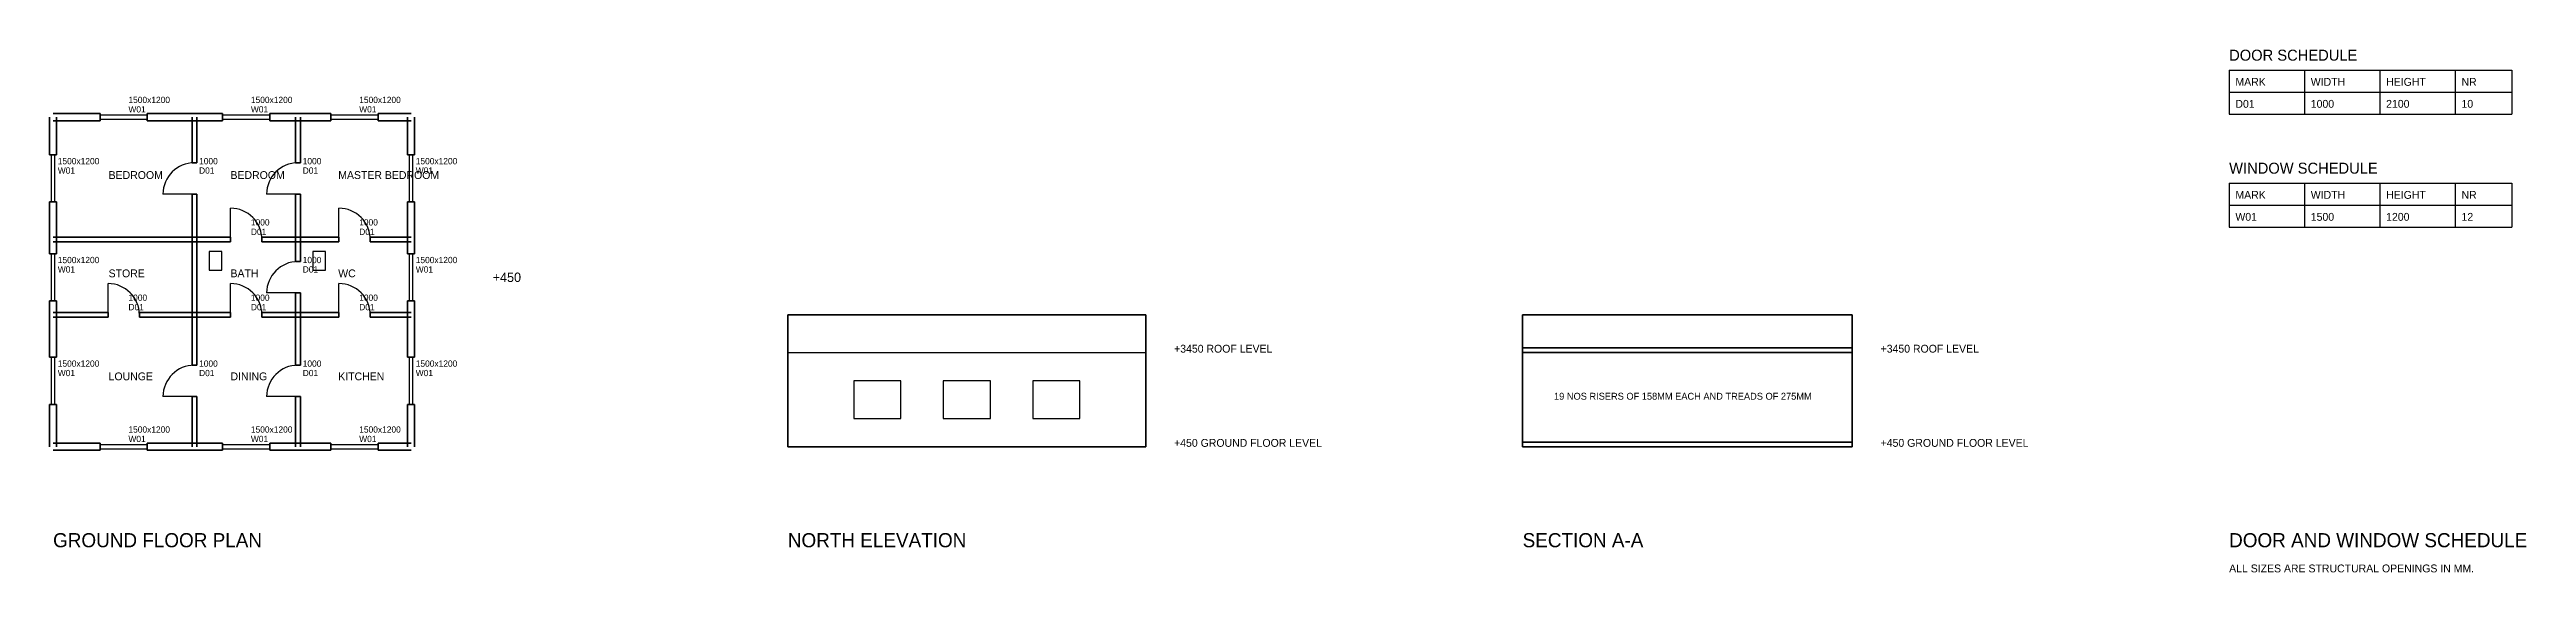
# Model space of a CAD drawing. Header units: millimetres. Extents: x -112 to 78769, y -4004 to 12655.
import ezdxf

# ---------------------------------------------------------------- set-up
doc = ezdxf.new("R2010")
doc.units = ezdxf.units.MM
doc.layers.get('0').update_dxf_attribs({"color": 1, "linetype": 'CONTINUOUS'})
for name, color, linetype in [('DOOR', 3, 'CONTINUOUS'), ('SANITARY', 6, 'CONTINUOUS'), ('TEXT', 5, 'CONTINUOUS'), ('WALL', 4, 'CONTINUOUS'), ('WIND', 2, 'CONTINUOUS')]:
    doc.layers.add(name, color=color, linetype=linetype)

# ---------------------------------------------------------------- blocks, each defined once
blk = doc.blocks.new('WINDOW')
at = {"layer": 'WIND'}
blk.add_lwpolyline([(-750, -60), (750, -60), (750, 60), (-750, 60)], close=True, dxfattribs=at)
blk = doc.blocks.new('DOOR')
at = {"layer": 'DOOR'}
blk.add_line((-500, 0), (-500, 1000), dxfattribs=at)
blk.add_arc((-500, 0), 1000, 0, 90, dxfattribs=at)
blk = doc.blocks.new('WC-STD')
at = {"layer": 'SANITARY'}
blk.add_lwpolyline([(-200, -300), (200, -300), (200, 300), (-200, 300)], close=True, dxfattribs=at)

msp = doc.modelspace()

# ---------------------------------------------------------------- linework, layer by layer
for p, q in [((69300, 12000), (78300, 12000)), ((69300, 12000), (69300, 10600)), ((71700, 12000), (71700, 10600)), ((74100, 12000), (74100, 10600)), ((76500, 12000), (76500, 10600)), ((78300, 12000), (78300, 10600)), ((69300, 11300), (78300, 11300)), ((69300, 10600), (78300, 10600)), ((69300, 8400), (78300, 8400)), ((69300, 8400), (69300, 7000)), ((71700, 8400), (71700, 7000)), ((74100, 8400), (74100, 7000)), ((76500, 8400), (76500, 7000)), ((78300, 8400), (78300, 7000)), ((69300, 7700), (78300, 7700)), ((69300, 7000), (78300, 7000))]:
    msp.add_line(p, q)
at = {"layer": 'WALL', "lineweight": 50}
for p, q in [((-112.5, 9300), (-112.5, 10500)), ((1500, 10612.5), (0, 10612.5)), ((0, 10387.5), (1500, 10387.5)), ((112.5, 10500), (112.5, 9300)), ((1500, 10387.5), (1500, 10612.5)), ((4500, 10612.5), (3000, 10612.5)), ((3000, 10387.5), (3000, 10612.5)), ((3000, 10387.5), (4500, 10387.5)), ((4425, 9050), (4425, 10500)), ((5400, 10612.5), (4500, 10612.5)), ((4500, 10387.5), (5400, 10387.5)), ((4575, 10500), (4575, 9050)), ((5400, 10387.5), (5400, 10612.5)), ((7800, 10612.5), (6900, 10612.5)), ((6900, 10387.5), (6900, 10612.5)), ((6900, 10387.5), (7800, 10387.5)), ((7725, 9050), (7725, 10500)), ((8850, 10612.5), (7800, 10612.5)), ((7800, 10387.5), (8850, 10387.5)), ((7875, 10500), (7875, 9050)), ((8850, 10387.5), (8850, 10612.5)), ((11400, 10612.5), (10350, 10612.5)), ((10350, 10387.5), (10350, 10612.5)), ((10350, 10387.5), (11400, 10387.5)), ((11287.5, 9300), (11287.5, 10500)), ((11512.5, 10500), (11512.5, 9300)), ((-112.5, 9300), (112.5, 9300)), ((4425, 9050), (4575, 9050)), ((7725, 9050), (7875, 9050)), ((11287.5, 9300), (11512.5, 9300)), ((4425, 6600), (4425, 8050)), ((4425, 8050), (4575, 8050)), ((4575, 8050), (4575, 6600)), ((7725, 6600), (7725, 8050)), ((7725, 8050), (7875, 8050)), ((7875, 8050), (7875, 6600)), ((-112.5, 6600), (-112.5, 7800)), ((-112.5, 7800), (112.5, 7800)), ((112.5, 7800), (112.5, 6600)), ((11287.5, 6600), (11287.5, 7800)), ((11287.5, 7800), (11512.5, 7800)), ((11512.5, 7800), (11512.5, 6600)), ((-112.5, 6150), (-112.5, 6600)), ((4500, 6675), (0, 6675)), ((0, 6525), (4500, 6525)), ((112.5, 6600), (112.5, 6150)), ((4425, 4200), (4425, 6600)), ((5650, 6675), (4500, 6675)), ((4500, 6525), (5650, 6525)), ((4575, 6600), (4575, 4200)), ((5650, 6525), (5650, 6675)), ((7800, 6675), (6650, 6675)), ((6650, 6525), (6650, 6675)), ((6650, 6525), (7800, 6525)), ((7725, 5900), (7725, 6600)), ((9100, 6675), (7800, 6675)), ((7800, 6525), (9100, 6525)), ((7875, 6600), (7875, 5900)), ((9100, 6525), (9100, 6675)), ((11400, 6675), (10100, 6675)), ((10100, 6525), (10100, 6675)), ((10100, 6525), (11400, 6525)), ((11287.5, 6150), (11287.5, 6600)), ((11512.5, 6600), (11512.5, 6150)), ((-112.5, 6150), (112.5, 6150)), ((7725, 5900), (7875, 5900)), ((11287.5, 6150), (11512.5, 6150)), ((7725, 4200), (7725, 4900)), ((7725, 4900), (7875, 4900)), ((7875, 4900), (7875, 4200)), ((-112.5, 4200), (-112.5, 4650)), ((-112.5, 4650), (112.5, 4650)), ((-112.5, 2850), (-112.5, 4200)), ((1750, 4275), (0, 4275)), ((0, 4125), (1750, 4125)), ((112.5, 4650), (112.5, 4200)), ((112.5, 4200), (112.5, 2850)), ((1750, 4125), (1750, 4275)), ((4500, 4275), (2750, 4275)), ((2750, 4125), (2750, 4275)), ((2750, 4125), (4500, 4125)), ((4425, 2600), (4425, 4200)), ((5650, 4275), (4500, 4275)), ((4500, 4125), (5650, 4125)), ((4575, 4200), (4575, 2600)), ((5650, 4125), (5650, 4275)), ((7800, 4275), (6650, 4275)), ((6650, 4125), (6650, 4275)), ((6650, 4125), (7800, 4125)), ((7725, 2600), (7725, 4200)), ((9100, 4275), (7800, 4275)), ((7800, 4125), (9100, 4125)), ((7875, 4200), (7875, 2600)), ((9100, 4125), (9100, 4275)), ((11400, 4275), (10100, 4275)), ((10100, 4125), (10100, 4275)), ((10100, 4125), (11400, 4125)), ((11287.5, 4200), (11287.5, 4650)), ((11287.5, 4650), (11512.5, 4650)), ((11287.5, 2850), (11287.5, 4200)), ((11512.5, 4650), (11512.5, 4200)), ((11512.5, 4200), (11512.5, 2850)), ((34800, 4200), (23400, 4200)), ((23400, 4200), (23400, 0)), ((34800, 0), (34800, 4200)), ((57300, 4200), (46800, 4200)), ((46800, 4200), (46800, 0)), ((57300, 0), (57300, 4200)), ((-112.5, 2850), (112.5, 2850)), ((4425, 2600), (4575, 2600)), ((7725, 2600), (7875, 2600)), ((11287.5, 2850), (11512.5, 2850)), ((46800, 3150), (57300, 3150)), ((46800, 3000), (57300, 3000)), ((4425, 0), (4425, 1600)), ((4425, 1600), (4575, 1600)), ((4575, 1600), (4575, 0)), ((7725, 0), (7725, 1600)), ((7725, 1600), (7875, 1600)), ((7875, 1600), (7875, 0)), ((-112.5, 0), (-112.5, 1350)), ((-112.5, 1350), (112.5, 1350)), ((112.5, 1350), (112.5, 0)), ((11287.5, 0), (11287.5, 1350)), ((11287.5, 1350), (11512.5, 1350)), ((11512.5, 1350), (11512.5, 0)), ((1500, 112.5), (0, 112.5)), ((1500, -112.5), (1500, 112.5)), ((4500, 112.5), (3000, 112.5)), ((3000, -112.5), (3000, 112.5)), ((5400, 112.5), (4500, 112.5)), ((5400, -112.5), (5400, 112.5)), ((7800, 112.5), (6900, 112.5)), ((6900, -112.5), (6900, 112.5)), ((8850, 112.5), (7800, 112.5)), ((8850, -112.5), (8850, 112.5)), ((11400, 112.5), (10350, 112.5)), ((10350, -112.5), (10350, 112.5)), ((23400, 0), (34800, 0)), ((46800, 150), (57300, 150)), ((46800, 0), (57300, 0)), ((46800, 0), (57300, 0)), ((0, -112.5), (1500, -112.5)), ((3000, -112.5), (4500, -112.5)), ((4500, -112.5), (5400, -112.5)), ((6900, -112.5), (7800, -112.5)), ((7800, -112.5), (8850, -112.5)), ((10350, -112.5), (11400, -112.5))]:
    msp.add_line(p, q, dxfattribs=at)
at = {"layer": 'WALL'}
for p, q in [((23400, 3000), (34800, 3000)), ((23400, 0), (34800, 0))]:
    msp.add_line(p, q, dxfattribs=at)
at = {"layer": 'WIND'}
for points in [[(25500, 900), (27000, 900), (27000, 2100), (25500, 2100)], [(28350, 900), (29850, 900), (29850, 2100), (28350, 2100)], [(31200, 900), (32700, 900), (32700, 2100), (31200, 2100)]]:
    msp.add_lwpolyline(points, close=True, dxfattribs=at)

# ---------------------------------------------------------------- block references
at = {"layer": 'DOOR'}
ref = msp.add_blockref('DOOR', (4500, 8550), dxfattribs=dict(at, rotation=90))
ref.add_attrib('MARK', 'D01', (4650, 8700), dxfattribs={"layer": 'TEXT', "height": 200})
ref.add_attrib('WIDTH', '1000', (4650, 9000), dxfattribs={"layer": 'TEXT', "height": 200})
ref = msp.add_blockref('DOOR', (7800, 8550), dxfattribs=dict(at, rotation=90))
ref.add_attrib('MARK', 'D01', (7950, 8700), dxfattribs={"layer": 'TEXT', "height": 200})
ref.add_attrib('WIDTH', '1000', (7950, 9000), dxfattribs={"layer": 'TEXT', "height": 200})
ref = msp.add_blockref('DOOR', (6150, 6600), dxfattribs=at)
ref.add_attrib('MARK', 'D01', (6300, 6750), dxfattribs={"layer": 'TEXT', "height": 200})
ref.add_attrib('WIDTH', '1000', (6300, 7050), dxfattribs={"layer": 'TEXT', "height": 200})
ref = msp.add_blockref('DOOR', (9600, 6600), dxfattribs=at)
ref.add_attrib('MARK', 'D01', (9750, 6750), dxfattribs={"layer": 'TEXT', "height": 200})
ref.add_attrib('WIDTH', '1000', (9750, 7050), dxfattribs={"layer": 'TEXT', "height": 200})
ref = msp.add_blockref('DOOR', (7800, 5400), dxfattribs=dict(at, rotation=90))
ref.add_attrib('MARK', 'D01', (7950, 5550), dxfattribs={"layer": 'TEXT', "height": 200})
ref.add_attrib('WIDTH', '1000', (7950, 5850), dxfattribs={"layer": 'TEXT', "height": 200})
ref = msp.add_blockref('DOOR', (2250, 4200), dxfattribs=at)
ref.add_attrib('MARK', 'D01', (2400, 4350), dxfattribs={"layer": 'TEXT', "height": 200})
ref.add_attrib('WIDTH', '1000', (2400, 4650), dxfattribs={"layer": 'TEXT', "height": 200})
ref = msp.add_blockref('DOOR', (6150, 4200), dxfattribs=at)
ref.add_attrib('MARK', 'D01', (6300, 4350), dxfattribs={"layer": 'TEXT', "height": 200})
ref.add_attrib('WIDTH', '1000', (6300, 4650), dxfattribs={"layer": 'TEXT', "height": 200})
ref = msp.add_blockref('DOOR', (9600, 4200), dxfattribs=at)
ref.add_attrib('MARK', 'D01', (9750, 4350), dxfattribs={"layer": 'TEXT', "height": 200})
ref.add_attrib('WIDTH', '1000', (9750, 4650), dxfattribs={"layer": 'TEXT', "height": 200})
ref = msp.add_blockref('DOOR', (4500, 2100), dxfattribs=dict(at, rotation=90))
ref.add_attrib('MARK', 'D01', (4650, 2250), dxfattribs={"layer": 'TEXT', "height": 200})
ref.add_attrib('WIDTH', '1000', (4650, 2550), dxfattribs={"layer": 'TEXT', "height": 200})
ref = msp.add_blockref('DOOR', (7800, 2100), dxfattribs=dict(at, rotation=90))
ref.add_attrib('MARK', 'D01', (7950, 2250), dxfattribs={"layer": 'TEXT', "height": 200})
ref.add_attrib('WIDTH', '1000', (7950, 2550), dxfattribs={"layer": 'TEXT', "height": 200})
at = {"layer": 'SANITARY'}
for p in [(5175, 5925), (8475, 5925)]:
    msp.add_blockref('WC-STD', p, dxfattribs=at)
at = {"layer": 'WIND'}
ref = msp.add_blockref('WINDOW', (2250, 10500), dxfattribs=at)
ref.add_attrib('MARK', 'W01', (2400, 10650), dxfattribs={"layer": 'TEXT', "height": 200})
ref.add_attrib('SIZE', '1500x1200', (2400, 10950), dxfattribs={"layer": 'TEXT', "height": 200})
ref = msp.add_blockref('WINDOW', (6150, 10500), dxfattribs=at)
ref.add_attrib('MARK', 'W01', (6300, 10650), dxfattribs={"layer": 'TEXT', "height": 200})
ref.add_attrib('SIZE', '1500x1200', (6300, 10950), dxfattribs={"layer": 'TEXT', "height": 200})
ref = msp.add_blockref('WINDOW', (9600, 10500), dxfattribs=at)
ref.add_attrib('MARK', 'W01', (9750, 10650), dxfattribs={"layer": 'TEXT', "height": 200})
ref.add_attrib('SIZE', '1500x1200', (9750, 10950), dxfattribs={"layer": 'TEXT', "height": 200})
ref = msp.add_blockref('WINDOW', (0, 8550), dxfattribs=dict(at, rotation=90))
ref.add_attrib('MARK', 'W01', (150, 8700), dxfattribs={"layer": 'TEXT', "height": 200})
ref.add_attrib('SIZE', '1500x1200', (150, 9000), dxfattribs={"layer": 'TEXT', "height": 200})
ref = msp.add_blockref('WINDOW', (11400, 8550), dxfattribs=dict(at, rotation=90))
ref.add_attrib('MARK', 'W01', (11550, 8700), dxfattribs={"layer": 'TEXT', "height": 200})
ref.add_attrib('SIZE', '1500x1200', (11550, 9000), dxfattribs={"layer": 'TEXT', "height": 200})
ref = msp.add_blockref('WINDOW', (0, 5400), dxfattribs=dict(at, rotation=90))
ref.add_attrib('MARK', 'W01', (150, 5550), dxfattribs={"layer": 'TEXT', "height": 200})
ref.add_attrib('SIZE', '1500x1200', (150, 5850), dxfattribs={"layer": 'TEXT', "height": 200})
ref = msp.add_blockref('WINDOW', (11400, 5400), dxfattribs=dict(at, rotation=90))
ref.add_attrib('MARK', 'W01', (11550, 5550), dxfattribs={"layer": 'TEXT', "height": 200})
ref.add_attrib('SIZE', '1500x1200', (11550, 5850), dxfattribs={"layer": 'TEXT', "height": 200})
ref = msp.add_blockref('WINDOW', (0, 2100), dxfattribs=dict(at, rotation=90))
ref.add_attrib('MARK', 'W01', (150, 2250), dxfattribs={"layer": 'TEXT', "height": 200})
ref.add_attrib('SIZE', '1500x1200', (150, 2550), dxfattribs={"layer": 'TEXT', "height": 200})
ref = msp.add_blockref('WINDOW', (11400, 2100), dxfattribs=dict(at, rotation=90))
ref.add_attrib('MARK', 'W01', (11550, 2250), dxfattribs={"layer": 'TEXT', "height": 200})
ref.add_attrib('SIZE', '1500x1200', (11550, 2550), dxfattribs={"layer": 'TEXT', "height": 200})
ref = msp.add_blockref('WINDOW', (2250, 0), dxfattribs=at)
ref.add_attrib('MARK', 'W01', (2400, 150), dxfattribs={"layer": 'TEXT', "height": 200})
ref.add_attrib('SIZE', '1500x1200', (2400, 450), dxfattribs={"layer": 'TEXT', "height": 200})
ref = msp.add_blockref('WINDOW', (6150, 0), dxfattribs=at)
ref.add_attrib('MARK', 'W01', (6300, 150), dxfattribs={"layer": 'TEXT', "height": 200})
ref.add_attrib('SIZE', '1500x1200', (6300, 450), dxfattribs={"layer": 'TEXT', "height": 200})
ref = msp.add_blockref('WINDOW', (9600, 0), dxfattribs=at)
ref.add_attrib('MARK', 'W01', (9750, 150), dxfattribs={"layer": 'TEXT', "height": 200})
ref.add_attrib('SIZE', '1500x1200', (9750, 450), dxfattribs={"layer": 'TEXT', "height": 200})

# ---------------------------------------------------------------- texts
at = {"layer": 'TEXT'}
for s, height, p in [('DOOR SCHEDULE', 350, (69300, 12300)), ('MARK', 250, (69500, 11500)), ('D01', 250, (69500, 10800)), ('WIDTH', 250, (71900, 11500)), ('1000', 250, (71900, 10800)), ('2100', 250, (74300, 10800)), ('HEIGHT', 250, (74300, 11500)), ('10', 250, (76700, 10800)), ('NR', 250, (76700, 11500)), ('BEDROOM', 250, (1768.8, 8531.2)), ('BEDROOM', 250, (5650, 8531.2)), ('MASTER BEDROOM', 250, (9081.2, 8531.2)), ('WINDOW SCHEDULE', 350, (69300, 8700)), ('MARK', 250, (69500, 7900)), ('WIDTH', 250, (71900, 7900)), ('HEIGHT', 250, (74300, 7900)), ('NR', 250, (76700, 7900)), ('W01', 250, (69500, 7200)), ('1500', 250, (71900, 7200)), ('1200', 250, (74300, 7200)), ('12', 250, (76700, 7200)), ('STORE', 250, (1768.8, 5400)), ('BATH', 250, (5650, 5400)), ('WC', 250, (9081.2, 5400)), ('+450', 300, (14000, 5250)), ('+3450 ROOF LEVEL', 250, (35700, 3000)), ('+3450 ROOF LEVEL', 250, (58200, 3000)), ('LOUNGE', 250, (1768.8, 2118.8)), ('DINING', 250, (5650, 2118.8)), ('KITCHEN', 250, (9081.2, 2118.8)), ('19 NOS RISERS OF 158MM EACH AND TREADS OF 275MM', 220, (47800, 1500)), ('+450 GROUND FLOOR LEVEL', 250, (35700, 0)), ('+450 GROUND FLOOR LEVEL', 250, (58200, 0)), ('GROUND FLOOR PLAN', 450, (0, -3200)), ('NORTH ELEVATION', 450, (23400, -3200)), ('SECTION A-A', 450, (46800, -3200)), ('DOOR AND WINDOW SCHEDULE', 450, (69300, -3200)), ('ALL SIZES ARE STRUCTURAL OPENINGS IN MM.', 250, (69300, -4000))]:
    msp.add_text(s, height=height, dxfattribs=at).set_placement(p)

doc.saveas('drawing.dxf')
